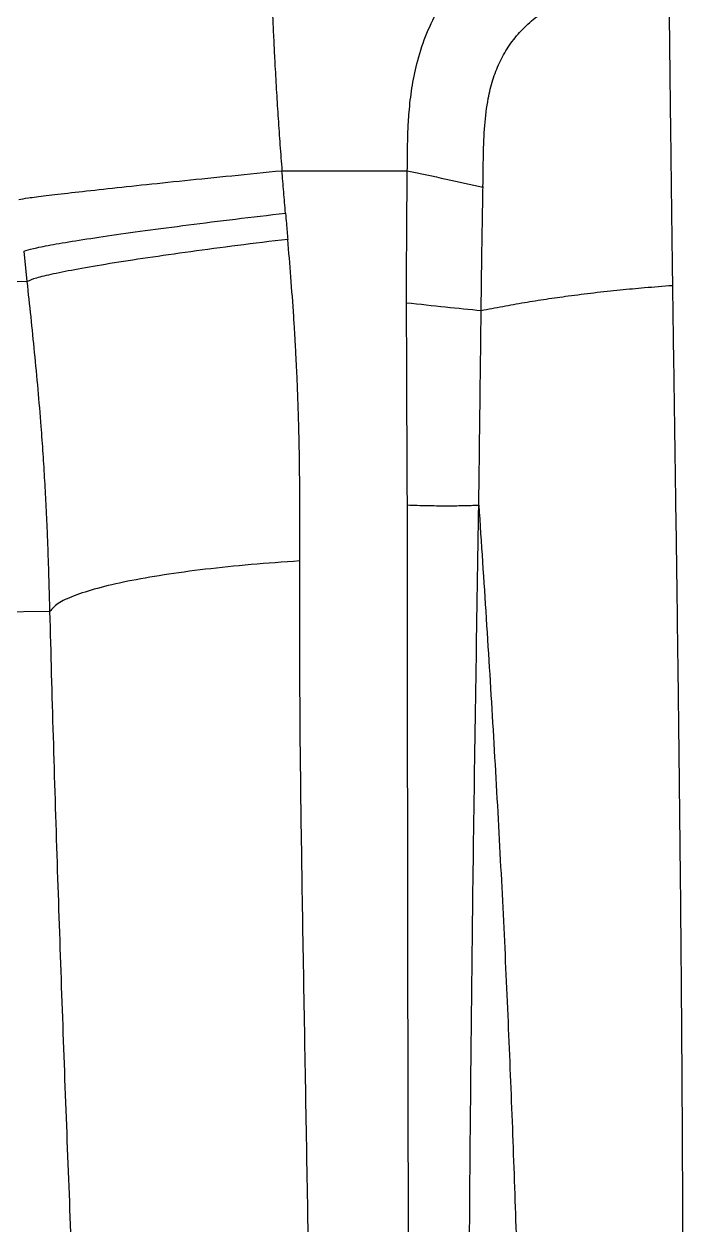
# Model space of a CAD drawing. Extents: x 832 to 912, y 781 to 934.
# Drawn here: x 842.5 to 846.48, y 839.56 to 846.82 of the extents above; entities that cross this region are included whole.
import ezdxf

# ---------------------------------------------------------------- set-up
doc = ezdxf.new("R2010")
doc.units = 0
doc.header["$MEASUREMENT"] = 0
doc.layers.add('1', color=4, linetype='Continuous')

# ---------------------------------------------------------------- blocks, each defined once
blk = doc.blocks.new('2026 SOVEREIGN HL')
at = {"layer": '1', "color": 3, "linetype": 'Continuous', "lineweight": 25}
for p, q in [((10.7921, 48.1711), (10.7727, 48.3537)), ((10.7921, 48.1711), (9.754, 48.1304)), ((10.9293, 46.1772), (10.0684, 46.1659))]:
    blk.add_line(p, q, dxfattribs=at)
for points, knots in [([(13.0889, 48.8402), (13.0891, 48.8633), (13.0894, 48.9028), (13.09, 48.9615), (13.091, 49.0176), (13.0927, 49.0763), (13.0955, 49.1359), (13.1015, 49.2234), (13.115, 49.3412), (13.1458, 49.4949), (13.1956, 49.6528), (13.2688, 49.8091), (13.3622, 49.9516), (13.4712, 50.0764), (13.5943, 50.1842), (13.7256, 50.2749), (13.8639, 50.3513), (14.0183, 50.4212), (14.1896, 50.485), (14.3772, 50.5447), (14.5033, 50.5794), (14.5662, 50.5968)], [0, 0, 0, 0, 0.026522, 0.04534, 0.067332, 0.09093, 0.11273, 0.135804, 0.191608, 0.248988, 0.316263, 0.382907, 0.449793, 0.515836, 0.578506, 0.643771, 0.705729, 0.766563, 0.845327, 0.922841, 1, 1, 1, 1]), ([(12.2609, 50.1037), (12.2626, 50.0605), (12.266, 49.977), (12.2712, 49.8511), (12.2767, 49.7258), (12.2827, 49.5997), (12.2898, 49.4621), (12.2982, 49.3145), (12.3083, 49.155), (12.3191, 48.9975), (12.3274, 48.8927), (12.3314, 48.8407)], [0, 0, 0, 0, 0.102794, 0.198867, 0.299441, 0.400669, 0.498304, 0.626151, 0.751066, 0.876595, 1, 1, 1, 1]), ([(13.5461, 48.7442), (13.5468, 48.8077), (13.5482, 48.9309), (13.5543, 49.1091), (13.5725, 49.2615), (13.6032, 49.3885), (13.643, 49.4937), (13.6971, 49.5906), (13.7663, 49.6788), (13.8496, 49.7576), (13.9789, 49.8518), (14.1655, 49.9461), (14.4097, 50.034), (14.5806, 50.0825), (14.6676, 50.1072)], [0, 0, 0, 0, 0.0939668, 0.1823716, 0.2635116, 0.3205889, 0.3757811, 0.4306093, 0.4865375, 0.5444867, 0.6045293, 0.7301032, 0.8624947, 1, 1, 1, 1]), ([(14.6676, 50.1075), (14.6682, 50.0535), (14.6692, 49.9477), (14.6709, 49.7927), (14.6725, 49.6447), (14.6741, 49.5038), (14.6756, 49.3701), (14.6771, 49.2435), (14.6795, 49.0449), (14.6828, 48.7801), (14.6869, 48.4552), (14.6897, 48.2477), (14.691, 48.1477)], [0, 0, 0, 0, 0.082044, 0.160553, 0.235555, 0.307044, 0.374996, 0.439381, 0.500169, 0.678456, 0.845013, 1, 1, 1, 1]), ([(10.7414, 48.6674), (10.7576, 48.6701), (10.7901, 48.6756), (10.9002, 48.6897), (11.0521, 48.7075), (11.2466, 48.7291), (11.4775, 48.7539), (11.7397, 48.7812), (12.0256, 48.8104), (12.2295, 48.8306), (12.3314, 48.8408)], [0, 0, 0, 0, 0.125003, 0.250003, 0.375001, 0.5, 0.624999, 0.749998, 0.874998, 1, 1, 1, 1]), ([(12.3531, 48.5841), (12.3494, 48.6269), (12.3421, 48.7125), (12.335, 48.798), (12.3314, 48.8407)], [0, 0, 0, 0, 0.501327, 1, 1, 1, 1]), ([(12.3314, 48.8403), (12.4594, 48.8403), (12.7128, 48.8403), (12.9644, 48.8402), (13.0889, 48.8402)], [0, 0, 0, 0, 0.504885, 1, 1, 1, 1]), ([(13.0843, 48.0429), (13.0843, 48.0905), (13.0844, 48.1511), (13.0845, 48.2156), (13.0846, 48.3012), (13.0855, 48.5063), (13.0874, 48.7076), (13.0887, 48.8402)], [0, 0, 0, 0, 0.179128, 0.228305, 0.242793, 0.501557, 1, 1, 1, 1]), ([(13.0889, 48.8401), (13.1678, 48.8234), (13.3256, 48.79), (13.4722, 48.7574), (13.5456, 48.7411)], [0, 0, 0, 0, 0.4999994, 1, 1, 1, 1]), ([(13.5351, 47.9957), (13.5366, 48.1198), (13.5396, 48.3689), (13.5441, 48.6189), (13.5464, 48.7442)], [0, 0, 0, 0, 0.498622, 1, 1, 1, 1]), ([(10.7727, 48.3537), (10.7882, 48.359), (10.8192, 48.3694), (10.9273, 48.3913), (11.0775, 48.417), (11.2706, 48.4464), (11.5005, 48.4786), (11.7619, 48.5129), (12.0473, 48.5484), (12.2511, 48.5722), (12.3531, 48.5841)], [0, 0, 0, 0, 0.125003, 0.250003, 0.375001, 0.5, 0.625, 0.749998, 0.874998, 1, 1, 1, 1]), ([(12.3531, 48.5841), (12.3548, 48.5631), (12.3593, 48.5103), (12.3638, 48.4575), (12.3665, 48.4257)], [0, 0, 0, 0, 0.398028, 1, 1, 1, 1]), ([(12.3665, 48.4257), (12.2646, 48.4133), (12.0609, 48.3885), (11.7757, 48.3507), (11.5148, 48.3137), (11.2857, 48.2784), (11.0934, 48.2455), (10.9442, 48.2162), (10.8372, 48.1906), (10.8071, 48.1776), (10.7921, 48.1711)], [0, 0, 0, 0, 0.125003, 0.250003, 0.375001, 0.5, 0.624999, 0.749997, 0.874997, 1, 1, 1, 1]), ([(12.439, 46.4822), (12.4393, 46.5678), (12.4401, 46.7445), (12.4388, 47.0041), (12.4356, 47.1891), (12.433, 47.2935), (12.4321, 47.3262), (12.4312, 47.3589), (12.4302, 47.3916), (12.4291, 47.4244), (12.4282, 47.4487), (12.4275, 47.4701), (12.4266, 47.4939), (12.4245, 47.5471), (12.4212, 47.6266), (12.4169, 47.7135), (12.4126, 47.7943), (12.4081, 47.8716), (12.3994, 48.0085), (12.3859, 48.1948), (12.3729, 48.3504), (12.3665, 48.4257)], [0, 0, 0, 0, 0.13256, 0.2738, 0.401358, 0.418161, 0.434973, 0.451793, 0.468616, 0.48544, 0.502261, 0.506103, 0.518531, 0.538948, 0.588158, 0.641033, 0.672973, 0.712767, 0.760183, 0.883927, 1, 1, 1, 1]), ([(10.9293, 46.1772), (10.9281, 46.223), (10.9251, 46.3349), (10.9204, 46.4896), (10.9142, 46.6535), (10.9074, 46.8045), (10.8987, 46.9674), (10.8885, 47.1303), (10.8699, 47.3891), (10.8389, 47.7362), (10.8075, 48.0282), (10.7921, 48.1711)], [0, 0, 0, 0, 0.069198, 0.168854, 0.233514, 0.316517, 0.396444, 0.47875, 0.561626, 0.785467, 1, 1, 1, 1]), ([(13.5351, 47.9957), (13.5783, 48.0041), (13.6639, 48.021), (13.7952, 48.044), (13.9271, 48.065), (14.0671, 48.085), (14.2161, 48.1038), (14.3703, 48.1204), (14.5287, 48.135), (14.6347, 48.1433), (14.6911, 48.1476)], [0, 0, 0, 0, 0.122456, 0.24248, 0.360267, 0.476042, 0.609006, 0.742118, 0.862845, 1, 1, 1, 1]), ([(14.691, 48.1477), (14.6938, 47.9488), (14.6993, 47.5556), (14.7079, 46.9697), (14.7161, 46.3855), (14.7237, 45.8097), (14.7307, 45.2301), (14.7361, 44.7307), (14.7404, 44.2924), (14.7436, 43.9289), (14.7463, 43.5607), (14.7486, 43.1929), (14.7506, 42.8274), (14.7521, 42.462), (14.7534, 42.0713), (14.7543, 41.647), (14.7546, 41.1855), (14.7543, 40.7186), (14.7536, 40.2642), (14.7523, 39.8118), (14.7506, 39.3699), (14.7488, 38.9714), (14.747, 38.6225), (14.7453, 38.3004), (14.7434, 37.963), (14.7414, 37.6251), (14.7394, 37.2969), (14.7375, 36.9802), (14.7356, 36.67), (14.7345, 36.4654), (14.7339, 36.3642)], [0, 0, 0, 0, 0.0466, 0.092113, 0.139585, 0.187724, 0.233266, 0.283475, 0.313118, 0.344201, 0.375938, 0.407233, 0.438609, 0.470102, 0.501631, 0.539836, 0.580268, 0.621715, 0.661526, 0.698851, 0.739841, 0.776982, 0.802964, 0.830999, 0.861113, 0.891078, 0.919196, 0.946729, 0.973668, 1, 1, 1, 1]), ([(13.0893, 46.8203), (13.0882, 47.0258), (13.0861, 47.4321), (13.0849, 47.8409), (13.0843, 48.0429)], [0, 0, 0, 0, 0.50566, 1, 1, 1, 1]), ([(13.0843, 48.0429), (13.164, 48.0342), (13.3235, 48.0167), (13.4646, 48.0027), (13.5351, 47.9957)], [0, 0, 0, 0, 0.499998, 1, 1, 1, 1]), ([(13.5208, 46.8196), (13.5233, 47.0179), (13.5282, 47.4085), (13.5328, 47.802), (13.5351, 47.9957)], [0, 0, 0, 0, 0.50776, 1, 1, 1, 1]), ([(13.1161, 37.1266), (13.1147, 37.5143), (13.1118, 38.2915), (13.107, 39.4699), (13.1023, 40.6588), (13.0983, 41.726), (13.0954, 42.6682), (13.0934, 43.4829), (13.0919, 44.3048), (13.0909, 45.1348), (13.0901, 45.973), (13.0896, 46.5375), (13.0893, 46.8203)], [0, 0, 0, 0, 0.124585, 0.24973, 0.374411, 0.49891, 0.582237, 0.665367, 0.748693, 0.832339, 0.915978, 1, 1, 1, 1]), ([(13.0893, 46.8203), (13.1293, 46.819), (13.2092, 46.8165), (13.3216, 46.8154), (13.4274, 46.8161), (13.4897, 46.8184), (13.5208, 46.8196)], [0, 0, 0, 0, 0.249999, 0.5, 0.750001, 1, 1, 1, 1]), ([(13.4468, 37.2792), (13.4472, 37.6637), (13.4481, 38.4342), (13.4508, 39.6013), (13.455, 40.7771), (13.4609, 41.8834), (13.4687, 42.9188), (13.4781, 43.8826), (13.4901, 44.8534), (13.5047, 45.8315), (13.5154, 46.4903), (13.5208, 46.8196)], [0, 0, 0, 0, 0.125306, 0.251064, 0.376223, 0.501046, 0.601132, 0.700836, 0.800752, 0.900397, 1, 1, 1, 1]), ([(13.5208, 46.8196), (13.5358, 46.5906), (13.5659, 46.1329), (13.6074, 45.4599), (13.6449, 44.7963), (13.6779, 44.1418), (13.7066, 43.4948), (13.7314, 42.854), (13.7622, 41.9363), (13.7929, 40.7474), (13.8192, 39.2879), (13.8293, 38.3177), (13.8344, 37.8327)], [0, 0, 0, 0, 0.071806, 0.143564, 0.215313, 0.287002, 0.358579, 0.430098, 0.501521, 0.667782, 0.833945, 1, 1, 1, 1]), ([(12.439, 46.4822), (12.3396, 46.4752), (12.1409, 46.4612), (11.8648, 46.4322), (11.6133, 46.3982), (11.3936, 46.3594), (11.2104, 46.3168), (11.0693, 46.2715), (10.9693, 46.2245), (10.9426, 46.193), (10.9293, 46.1772)], [0, 0, 0, 0, 0.125002, 0.250002, 0.375, 0.5, 0.624999, 0.749998, 0.874997, 1, 1, 1, 1]), ([(12.6231, 37.0867), (12.6231, 37.0868), (12.6231, 37.0873), (12.6231, 37.0891), (12.6228, 37.0955), (12.6219, 37.1196), (12.6199, 37.1722), (12.6166, 37.2615), (12.6127, 37.3688), (12.6084, 37.4882), (12.604, 37.6139), (12.599, 37.7569), (12.5936, 37.9175), (12.5881, 38.0853), (12.5833, 38.2333), (12.5748, 38.5065), (12.5674, 38.756), (12.5605, 39.0032), (12.558, 39.0956), (12.5555, 39.1879), (12.553, 39.2803), (12.5499, 39.3981), (12.5457, 39.5646), (12.5407, 39.7691), (12.5359, 39.9753), (12.532, 40.1468), (12.529, 40.2847), (12.5267, 40.3896), (12.5252, 40.4645), (12.5243, 40.5079), (12.5233, 40.5564), (12.522, 40.6204), (12.5202, 40.7102), (12.5185, 40.7981), (12.5168, 40.8826), (12.5153, 40.9635), (12.5128, 41.0972), (12.5096, 41.2706), (12.5067, 41.4334), (12.505, 41.5293), (12.5042, 41.5715), (12.5036, 41.6107), (12.5029, 41.6469), (12.5024, 41.6801), (12.4974, 41.9635), (12.4885, 42.4995), (12.475, 43.2921), (12.4608, 44.087), (12.4477, 44.8836), (12.4385, 45.681), (12.4388, 46.2158), (12.439, 46.4822)], [0, 0, 0, 0, 0.000022, 0.000178, 0.000599, 0.002167, 0.008207, 0.018119, 0.031902, 0.043897, 0.0578, 0.07361, 0.091326, 0.110947, 0.129082, 0.140179, 0.200968, 0.211059, 0.221138, 0.231205, 0.24126, 0.251309, 0.269651, 0.295539, 0.317848, 0.336583, 0.351138, 0.362447, 0.370512, 0.375337, 0.37645, 0.38615, 0.395971, 0.405408, 0.414462, 0.423133, 0.431422, 0.457424, 0.478756, 0.483572, 0.488069, 0.492246, 0.496104, 0.499642, 0.50286, 0.586588, 0.67016, 0.75337, 0.836146, 0.918396, 1, 1, 1, 1]), ([(11.3452, 36.302), (11.3292, 36.6017), (11.2976, 37.1926), (11.252, 38.0819), (11.2079, 38.9747), (11.1654, 39.8739), (11.1243, 40.7846), (11.0879, 41.6326), (11.0555, 42.4267), (11.027, 43.1626), (10.9997, 43.9071), (10.974, 44.6596), (10.9502, 45.4157), (10.9362, 45.9247), (10.9293, 46.1772)], [0, 0, 0, 0, 0.094902, 0.187158, 0.278872, 0.372763, 0.464687, 0.557637, 0.630234, 0.704106, 0.77803, 0.851804, 0.926481, 1, 1, 1, 1])]:
    blk.add_open_spline(points, degree=3, knots=knots, dxfattribs=at)

msp = doc.modelspace()

# ---------------------------------------------------------------- block references
at = {"layer": '1'}
msp.add_blockref('2026 SOVEREIGN HL', (831.7292, 797.0948), dxfattribs=at)

doc.saveas('drawing.dxf')
